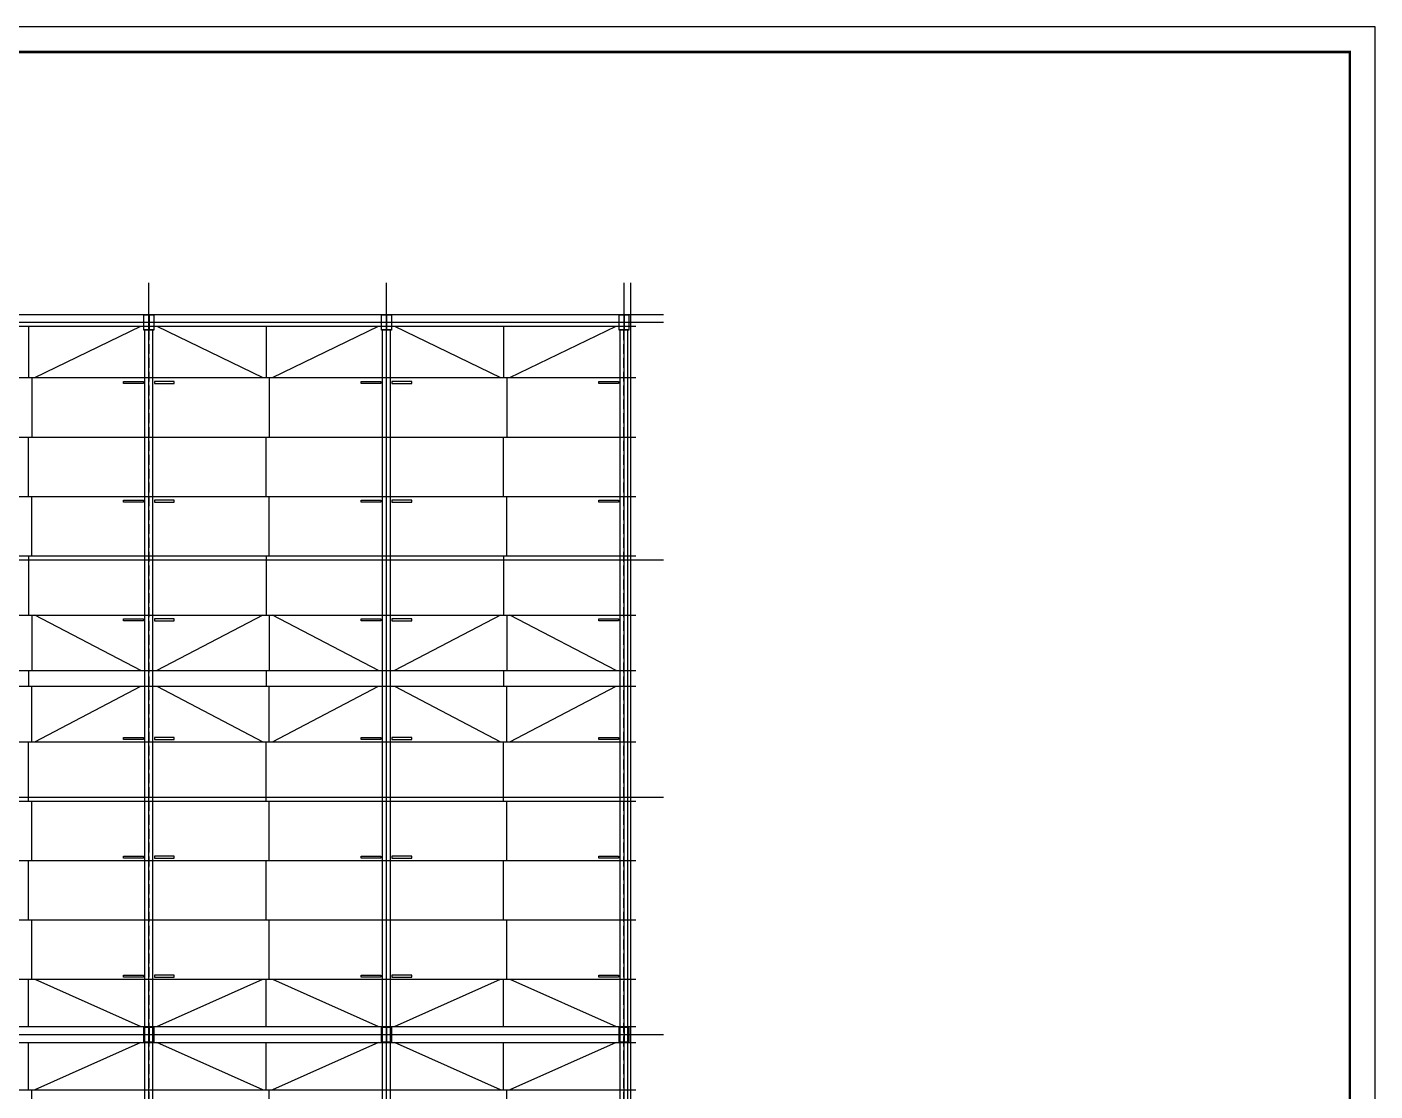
# Model space of a CAD drawing. Extents: x -125668 to 750753, y -248879 to 73241.
# Drawn here: x 450690 to 484739, y 22992 to 49881 of the extents above; entities that cross this region are included whole.
import ezdxf

# ---------------------------------------------------------------- set-up
doc = ezdxf.new("R2010")
doc.units = 0
doc.header["$LTSCALE"] = 1000
doc.header["$MEASUREMENT"] = 0
doc.linetypes.add('DASH', pattern=[0.35, 0.25, -0.1])
for name, color, linetype in [('_TCH_MASK', 7, 'Continuous'), ('DOTE', 1, 'Continuous'), ('PUB_TITLE', 4, 'Continuous')]:
    doc.layers.add(name, color=color, linetype=linetype)
doc.styles.get("Standard").update_dxf_attribs({"font": 'gbenor.shx', "bigfont": 'gbcbig.shx'})

# ---------------------------------------------------------------- blocks, each defined once
blk = doc.blocks.new('新块')
at = {"layer": 'PUB_TITLE'}
blk.add_lwpolyline([(-47560, 0), (0, 0), (0, 33640), (-47560, 33640)], close=True, dxfattribs=at)
at = {"layer": 'PUB_TITLE', "const_width": 40}
blk.add_lwpolyline([(-46560, 400), (-400, 400), (-400, 33240), (-46560, 33240)], close=True, dxfattribs=at)
for tag, p in [('审定人', (-8147, 838)), ('校对', (-6621, 837)), ('工程名称', (-5026, 781)), ('阶段', (-810, 832)), ('审核人', (-8147, 641)), ('设计负责人', (-6745, 649)), ('图名', (-3347, 649)), ('日期', (-905, 632)), ('项目负责人', (-8228, 444)), ('设计人', (-6659, 447)), ('项目名称', (-5026, 479)), ('图号', (-1657, 502)), ('比例', (-810, 446))]:
    blk.add_attdef(tag, p, '', height=120)

msp = doc.modelspace()

# ---------------------------------------------------------------- linework, layer by layer
for p, q in [((453645, 42619), (453895, 42619)), ((453645, 42219), (453645, 42619)), ((453645, 42607), (453895, 42607)), ((453766, 42607), (453766, 42231)), ((453774, 42607), (453774, 42231)), ((453895, 42619), (453895, 42219)), ((459645, 42619), (459895, 42619)), ((459645, 42219), (459645, 42619)), ((459645, 42607), (459895, 42607)), ((459766, 42607), (459766, 42231)), ((459774, 42607), (459774, 42231)), ((459895, 42619), (459895, 42219)), ((465645, 42619), (465895, 42619)), ((465645, 42219), (465645, 42619)), ((465645, 42607), (465895, 42607)), ((465766, 42607), (465766, 42231)), ((465774, 42607), (465774, 42231)), ((465895, 42619), (465895, 42219)), ((450730, 42319), (450730, 41019)), ((450890, 41019), (453570, 42319)), ((453895, 42231), (453645, 42231)), ((453970, 42319), (456650, 41019)), ((456730, 42319), (456730, 41019)), ((456890, 41019), (459570, 42319)), ((459895, 42231), (459645, 42231)), ((459970, 42319), (462650, 41019)), ((462730, 42319), (462730, 41019)), ((462890, 41019), (465570, 42319)), ((465895, 42231), (465645, 42231)), ((453895, 42219), (453645, 42219)), ((453670, 6619), (453670, 42219)), ((453870, 6619), (453870, 42219)), ((459895, 42219), (459645, 42219)), ((459670, 6619), (459670, 42219)), ((459870, 6619), (459870, 42219)), ((465895, 42219), (465645, 42219)), ((465670, 6619), (465670, 42219)), ((465870, 6619), (465870, 42219)), ((450810, 41019), (450810, 39519)), ((456810, 41019), (456810, 39519)), ((462810, 41019), (462810, 39519)), ((450730, 38019), (450730, 39519)), ((456730, 38019), (456730, 39519)), ((462730, 38019), (462730, 39519)), ((450810, 36519), (450810, 38019)), ((456810, 36519), (456810, 38019)), ((462810, 36519), (462810, 38019)), ((450730, 36519), (450730, 35019)), ((456730, 36519), (456730, 35019)), ((462730, 36519), (462730, 35019)), ((450810, 35019), (450810, 33619)), ((453570, 33619), (450890, 35019)), ((456650, 35019), (453970, 33619)), ((456810, 35019), (456810, 33619)), ((459570, 33619), (456890, 35019)), ((462650, 35019), (459970, 33619)), ((462810, 35019), (462810, 33619)), ((465570, 33619), (462890, 35019)), ((428294.6, 33619), (466070, 33619)), ((450730, 33619), (450730, 33219)), ((456730, 33619), (456730, 33219)), ((462730, 33619), (462730, 33219)), ((428314.6, 33219), (466070, 33219)), ((450810, 31819), (450810, 33219)), ((450890, 31819), (453570, 33219)), ((453970, 33219), (456650, 31819)), ((456810, 31819), (456810, 33219)), ((456890, 31819), (459570, 33219)), ((459970, 33219), (462650, 31819)), ((462810, 31819), (462810, 33219)), ((462890, 31819), (465570, 33219)), ((450730, 30319), (450730, 31819)), ((456730, 30319), (456730, 31819)), ((462730, 30319), (462730, 31819)), ((450810, 28819), (450810, 30319)), ((456810, 28819), (456810, 30319)), ((462810, 28819), (462810, 30319)), ((450730, 27319), (450730, 28819)), ((456730, 27319), (456730, 28819)), ((462730, 27319), (462730, 28819)), ((450810, 25819), (450810, 27319)), ((456810, 25819), (456810, 27319)), ((462810, 25819), (462810, 27319)), ((450730, 24619), (450730, 25819)), ((450890, 25819), (453570, 24619)), ((450890, 25819), (453570, 24619)), ((453970, 24619), (456650, 25819)), ((453970, 24619), (456650, 25819)), ((456730, 24619), (456730, 25819)), ((456890, 25819), (459570, 24619)), ((456890, 25819), (459570, 24619)), ((459970, 24619), (462650, 25819)), ((459970, 24619), (462650, 25819)), ((462730, 24619), (462730, 25819)), ((462890, 25819), (465570, 24619)), ((462890, 25819), (465570, 24619)), ((453645, 24619), (453895, 24619)), ((453645, 24219), (453645, 24619)), ((453645, 24607), (453895, 24607)), ((453766, 24607), (453766, 24231)), ((453774, 24607), (453774, 24231)), ((453895, 24619), (453895, 24219)), ((459645, 24619), (459895, 24619)), ((459645, 24219), (459645, 24619)), ((459645, 24607), (459895, 24607)), ((459766, 24607), (459766, 24231)), ((459774, 24607), (459774, 24231)), ((459895, 24619), (459895, 24219)), ((465645, 24619), (465895, 24619)), ((465645, 24219), (465645, 24619)), ((465645, 24607), (465895, 24607)), ((465766, 24607), (465766, 24231)), ((465774, 24607), (465774, 24231)), ((465895, 24619), (465895, 24219)), ((450730, 23019), (450730, 24219)), ((453570, 24219), (450890, 23019)), ((453570, 24219), (450890, 23019)), ((453895, 24231), (453645, 24231)), ((453895, 24219), (453645, 24219)), ((456650, 23019), (453970, 24219)), ((456650, 23019), (453970, 24219)), ((456730, 23019), (456730, 24219)), ((459570, 24219), (456890, 23019)), ((459570, 24219), (456890, 23019)), ((459895, 24231), (459645, 24231)), ((459895, 24219), (459645, 24219)), ((462650, 23019), (459970, 24219)), ((462650, 23019), (459970, 24219)), ((462730, 23019), (462730, 24219)), ((465570, 24219), (462890, 23019)), ((465570, 24219), (462890, 23019)), ((465895, 24231), (465645, 24231)), ((465895, 24219), (465645, 24219)), ((450810, 21519), (450810, 23019)), ((456810, 21519), (456810, 23019)), ((462810, 21519), (462810, 23019))]:
    msp.add_line(p, q)
at = {"linetype": 'DASH'}
for p, q in [((453767, 6619), (453767, 42219)), ((453773, 6619), (453773, 42219)), ((459767, 6619), (459767, 42219)), ((459773, 6619), (459773, 42219)), ((465767, 6619), (465767, 42219)), ((465773, 6619), (465773, 42219))]:
    msp.add_line(p, q, dxfattribs=at)
for points in [[(453631.5, 40873), (453130, 40873), (453130, 40924.5), (453631.5, 40924.5)], [(453908.5, 40873), (454410, 40873), (454410, 40924.5), (453908.5, 40924.5)], [(459631.5, 40873), (459130, 40873), (459130, 40924.5), (459631.5, 40924.5)], [(459908.5, 40873), (460410, 40873), (460410, 40924.5), (459908.5, 40924.5)], [(465631.5, 40873), (465130, 40873), (465130, 40924.5), (465631.5, 40924.5)], [(453631.5, 37873), (453130, 37873), (453130, 37924.5), (453631.5, 37924.5)], [(453908.5, 37873), (454410, 37873), (454410, 37924.5), (453908.5, 37924.5)], [(459631.5, 37873), (459130, 37873), (459130, 37924.5), (459631.5, 37924.5)], [(459908.5, 37873), (460410, 37873), (460410, 37924.5), (459908.5, 37924.5)], [(465631.5, 37873), (465130, 37873), (465130, 37924.5), (465631.5, 37924.5)], [(453631.5, 34873), (453130, 34873), (453130, 34924.5), (453631.5, 34924.5)], [(453908.5, 34873), (454410, 34873), (454410, 34924.5), (453908.5, 34924.5)], [(459631.5, 34873), (459130, 34873), (459130, 34924.5), (459631.5, 34924.5)], [(459908.5, 34873), (460410, 34873), (460410, 34924.5), (459908.5, 34924.5)], [(465631.5, 34873), (465130, 34873), (465130, 34924.5), (465631.5, 34924.5)], [(453631.5, 31873), (453130, 31873), (453130, 31924.5), (453631.5, 31924.5)], [(453908.5, 31873), (454410, 31873), (454410, 31924.5), (453908.5, 31924.5)], [(459631.5, 31873), (459130, 31873), (459130, 31924.5), (459631.5, 31924.5)], [(459908.5, 31873), (460410, 31873), (460410, 31924.5), (459908.5, 31924.5)], [(465631.5, 31873), (465130, 31873), (465130, 31924.5), (465631.5, 31924.5)], [(453631.5, 28873), (453130, 28873), (453130, 28924.5), (453631.5, 28924.5)], [(453908.5, 28873), (454410, 28873), (454410, 28924.5), (453908.5, 28924.5)], [(459631.5, 28873), (459130, 28873), (459130, 28924.5), (459631.5, 28924.5)], [(459908.5, 28873), (460410, 28873), (460410, 28924.5), (459908.5, 28924.5)], [(465631.5, 28873), (465130, 28873), (465130, 28924.5), (465631.5, 28924.5)], [(453631.5, 25873), (453130, 25873), (453130, 25924.5), (453631.5, 25924.5)], [(453908.5, 25873), (454410, 25873), (454410, 25924.5), (453908.5, 25924.5)], [(459631.5, 25873), (459130, 25873), (459130, 25924.5), (459631.5, 25924.5)], [(459908.5, 25873), (460410, 25873), (460410, 25924.5), (459908.5, 25924.5)], [(465631.5, 25873), (465130, 25873), (465130, 25924.5), (465631.5, 25924.5)]]:
    msp.add_lwpolyline(points, close=True)
at = {"layer": 'DOTE'}
for p, q in [((453770, 5419), (453770, 43419)), ((459770, 5419), (459770, 43419)), ((465770, 5419), (465770, 43419)), ((465945, 5419), (465945, 43419)), ((427155, 42619), (466770, 42619)), ((427155, 42419), (466770, 42419)), ((429649.6, 42319), (466070, 42319)), ((428459.6, 41019), (466070, 41019)), ((428459.6, 39519), (466070, 39519)), ((428459.6, 38019), (466070, 38019)), ((428459.6, 36519), (466070, 36519)), ((427155, 36419), (466770, 36419)), ((428459.6, 35019), (466070, 35019)), ((428459.6, 31819), (466070, 31819)), ((427155, 30419), (466770, 30419)), ((429049.6, 30319), (466070, 30319)), ((428974.6, 28819), (466070, 28819)), ((428899.6, 27319), (466070, 27319)), ((428824.6, 25819), (466070, 25819)), ((428755, 24619), (466070, 24619)), ((427155, 24419), (466770, 24419)), ((428755, 24219), (466070, 24219)), ((428684.6, 23019), (466070, 23019))]:
    msp.add_line(p, q, dxfattribs=at)

# ---------------------------------------------------------------- block references
at = {"layer": '_TCH_MASK', "color": 0, "lineweight": 15, "xscale": 1.587037197983591, "yscale": 1.587037197733252, "zscale": 1.587037197782295}
msp.add_blockref('新块', (484739.3, -3506.8), dxfattribs=at)

doc.saveas('drawing.dxf')
